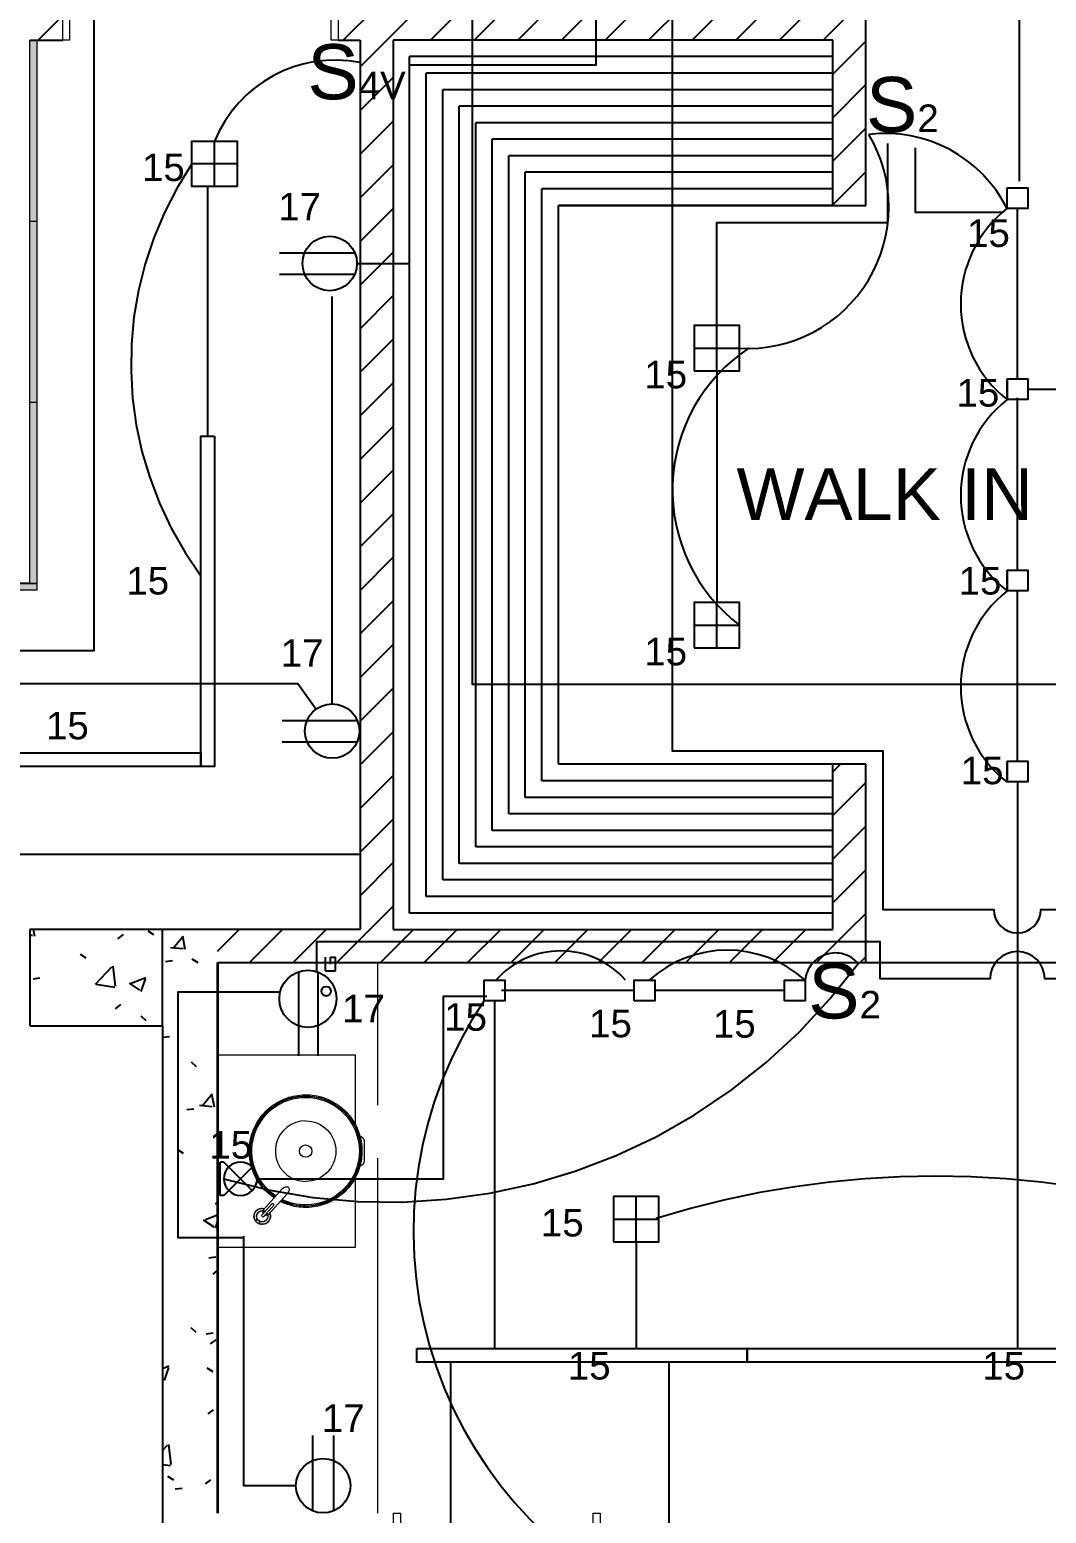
# Model space of a CAD drawing. Header units: inches. Extents: x 131 to 82119, y 71 to 16923.
# Drawn here: x 383.07 to 386.77, y 125.27 to 130.66 of the extents above; entities that cross this region are included whole.
import ezdxf
from ezdxf.enums import TextEntityAlignment as Align

# ---------------------------------------------------------------- set-up
doc = ezdxf.new("R2010")
doc.units = ezdxf.units.IN
doc.header["$MEASUREMENT"] = 0
doc.linetypes.add('HIDDEN', pattern=[9.525, 6.35, -3.175])
for name, color, linetype, lineweight in [('A-DOOR-____-MCUT', 31, 'Continuous', 18), ('A-DOOR-____-OTLN', 31, 'Continuous', 18), ('A-DOOR-FRAM-MCUT', 31, 'Continuous', 18), ('A-GLAZ-CURT-OTLN', 52, 'Continuous', 18), ('DUCTO-PARED O TECHO', 7, 'Continuous', 25), ('P-SANR-FIXT-OTLN', 6, 'Continuous', 18), ('Q-CASE-____-MCUT', 31, 'Continuous', 35), ('Q-CASE-____-OTLN', 31, 'Continuous', 18), ('RED-TELEVISIÓN', 84, 'TELEVISION', 25), ('SIMBOLOGIA', 150, 'Continuous', 25)]:
    doc.layers.add(name, color=color, linetype=linetype, lineweight=lineweight)
for name, color, linetype in [('Arquitectonico', 253, 'Continuous'), ('BLOQUES TOMAS Y LUCES', 140, 'Continuous'), ('INTERRUPTORES', 6, 'Continuous'), ('LAMPARAS', 20, 'Continuous'), ('LUCES Y TOMAS', 5, 'Continuous'), ('Retorno', 5, 'HIDDEN')]:
    doc.layers.add(name, color=color, linetype=linetype)
doc.styles.add('Arial_2', font='arial.ttf', dxfattribs={"height": 0.089295})
doc.styles.get("Standard").update_dxf_attribs({"font": 'arial.ttf'})
doc.linetypes.add('TELEVISION', pattern='A,0.32,-0.13,["TV",Standard,S=0.065,R=0,X=-0.065,Y=-0.0325],-0.13', length=0.58)
pattern_1 = [(50, (392.16384, 133.3424), (0.546432, -0.047308), [0.057, -0.629]), (355, (392.16384, 133.3424), (-0.105429, 0.57337), [0.046, -0.503]), (100.451, (392.20984, 133.3384), (0.440955, 0.525708), [0.049, -0.534]), (46.184, (392.16384, 133.4944), (0.813123, -0.12606), [0.086, -0.943]), (96.636, (392.23184, 133.4844), (0.711995, 0.74225), [0.073, -0.801]), (351.184, (392.1638, 133.4944), (0.71223, 0.742616), [0.069, -0.754]), (21, (392.23984, 133.4564), (0.454985, -0.306292), [0.057, -0.629]), (326, (392.23984, 133.4564), (0.185766, 0.552594), [0.046, -0.503]), (71.451, (392.27784, 133.4314), (0.640536, 0.246016), [0.049, -0.534]), (37.5, (392.16384, 133.34242), (0.009206, 0.2541166), [0.025, -0.472, 0.025, -0.485, -0.505]), (37.5, (392.16384, 133.34242), (0.009206, 0.2541166), [-1.007, 0.025, -0.48]), (7.5, (392.16384, 133.34242), (0.200461, 0.300738), [0.025, -0.266, 0.025, -0.46, -0.192]), (7.5, (392.16384, 133.34242), (0.200461, 0.300738), [-0.776, 0.025, -0.167]), (327.5, (391.99384, 133.34242), (0.406483, -0.0170776), [0.025, -0.165, 0.025, -0.569, -0.789]), (327.5, (391.99384, 133.34242), (0.406483, -0.0170776), [-0.785, 0.025, -0.764]), (317.5, (391.91784, 133.3424), (0.443999, 0.076008), [0.025, -0.223, 0.025, -0.37, -0.56]), (317.5, (391.91784, 133.3424), (0.443999, 0.076008), [-0.642, 0.025, -0.535])]
pattern_2 = [(45, (392.16384, 133.34242), (-0.079196, 0.079196), [])]

# ---------------------------------------------------------------- blocks, each defined once
blk = doc.blocks.new('Puertas Revit Lisas - 0_75  x 2_70-1934064-ARQ-P2')
at = {"layer": 'A-DOOR-____-MCUT'}
for p, q in [((0.315, -0.056825), (0.35, -0.056825)), ((0.315, -0.756825), (0.315, -0.056825)), ((0.35, -0.056825), (0.35, -0.756825)), ((0.35, -0.756825), (0.315, -0.756825))]:
    blk.add_line(p, q, dxfattribs=at)
at = {"layer": 'A-DOOR-____-OTLN'}
blk.add_arc((0.35, -0.056825), 0.7, 180, 270, dxfattribs=at)
at = {"layer": 'A-DOOR-FRAM-MCUT'}
for p, q in [((-0.375, 0.063175), (-0.35, 0.063175)), ((-0.375, -0.056825), (-0.375, 0.063175)), ((-0.35, 0.063175), (-0.35, -0.056825)), ((0.35, 0.063175), (0.375, 0.063175)), ((0.35, -0.056825), (0.35, 0.063175)), ((0.375, 0.063175), (0.375, -0.056825)), ((-0.35, -0.056825), (-0.375, -0.056825)), ((0.375, -0.056825), (0.35, -0.056825))]:
    blk.add_line(p, q, dxfattribs=at)
blk = doc.blocks.new('Puertas Revit Lisas - 1_00 x 2_70-1759848-ARQ-P2')
at = {"layer": 'A-DOOR-____-MCUT'}
for p, q in [((0.44, -0.056825), (0.475, -0.056825)), ((0.44, -1.006825), (0.44, -0.056825)), ((0.475, -0.056825), (0.475, -1.006825)), ((0.475, -1.006825), (0.44, -1.006825))]:
    blk.add_line(p, q, dxfattribs=at)
at = {"layer": 'A-DOOR-____-OTLN'}
blk.add_arc((0.475, -0.056825), 0.95, 180, 270, dxfattribs=at)
at = {"layer": 'A-DOOR-FRAM-MCUT'}
for p, q in [((-0.5, 0.063175), (-0.475, 0.063175)), ((-0.5, -0.056825), (-0.5, 0.063175)), ((-0.475, 0.063175), (-0.475, -0.056825)), ((0.475, 0.063175), (0.5, 0.063175)), ((0.475, -0.056825), (0.475, 0.063175)), ((0.5, 0.063175), (0.5, -0.056825)), ((-0.475, -0.056825), (-0.5, -0.056825)), ((0.5, -0.056825), (0.475, -0.056825))]:
    blk.add_line(p, q, dxfattribs=at)
blk = doc.blocks.new('System Panel - Glazed-V5-ARQ-P2')
at = {"layer": 'A-GLAZ-CURT-OTLN'}
blk.add_hatch(color=256, dxfattribs=at).paths.add_polyline_path([(0.5115, 0.0245), (0.5115, 0.0495), (-0.5115, 0.0495), (-0.5115, 0.0245), (0.3636, 0.0245)], flags=0)
for p, q in [((-0.5115, 0.0495), (0.5115, 0.0495)), ((-0.5115, 0.0495), (-0.5115, 0.0245)), ((0.5115, 0.0245), (-0.5115, 0.0245)), ((0.5115, 0.0495), (0.5115, 0.0245))]:
    blk.add_line(p, q, dxfattribs=at)
blk = doc.blocks.new('System Panel - Glazed-1599738-ARQ-P2')
at = {"layer": 'A-GLAZ-CURT-OTLN'}
blk.add_hatch(color=256, dxfattribs=at).paths.add_polyline_path([(-0.3288, 0.0245), (0.3288, 0.0245), (0.3288, 0.0495), (-0.3288, 0.0495)], flags=0)
for p, q in [((-0.3288, 0.0495), (0.3288, 0.0495)), ((-0.3288, 0.0495), (-0.3288, 0.0245)), ((0.3288, 0.0245), (-0.3288, 0.0245)), ((0.3288, 0.0495), (0.3288, 0.0245))]:
    blk.add_line(p, q, dxfattribs=at)
blk = doc.blocks.new('System Panel - Glazed-V6-ARQ-P2')
at = {"layer": 'A-GLAZ-CURT-OTLN'}
blk.add_hatch(color=256, dxfattribs=at).paths.add_polyline_path([(-0.3288, 0.0245), (0.3288, 0.0245), (0.3288, 0.0495), (-0.3288, 0.0495)], flags=0)
for p, q in [((-0.3288, 0.0495), (0.3288, 0.0495)), ((-0.3288, 0.0495), (-0.3288, 0.0245)), ((0.3288, 0.0245), (-0.3288, 0.0245))]:
    blk.add_line(p, q, dxfattribs=at)
blk = doc.blocks.new('Encimera sin hueco - Profundidad 600 mm-V13-ARQ-P2')
at = {"layer": 'Q-CASE-____-MCUT'}
blk.add_line((-1.2005, -0.0191), (0.7995, -0.0191), dxfattribs=at)
at = {"layer": 'Q-CASE-____-OTLN'}
for p, q in [((-1.2005, -0.0191), (0.7995, -0.0191)), ((-1.2005, -0.6), (-0.683, -0.6)), ((-0.4908, -0.6), (0.7995, -0.6))]:
    blk.add_line(p, q, dxfattribs=at)
blk = doc.blocks.new('Single_Sink_Vanity_15616 - 500x700mm-V4-ARQ-P2')
at = {"layer": 'P-SANR-FIXT-OTLN'}
for p, q in [((0.035, 0.2825), (-0.035, 0.2825)), ((-0.035, 0.2725), (-0.017, 0.2725)), ((0.017, 0.2725), (0.035, 0.2725)), ((-0.0961, 0.25), (-0.35, 0.25)), ((-0.35, 0.25), (-0.35, -0.2499)), ((0.35, 0.25), (0.0961, 0.25)), ((0.35, -0.2499), (0.35, 0.25)), ((-0.154, 0.0036), (-0.2324, -0.067)), ((-0.1953, -0.0448), (-0.2395, -0.0846)), ((-0.2339, -0.0907), (-0.1898, -0.051)), ((-0.2157, -0.0856), (-0.1373, -0.015)), ((-0.2568, -0.0957), (-0.2626, -0.1009)), ((-0.2533, -0.1112), (-0.2475, -0.106)), ((-0.2339, -0.0907), (-0.2395, -0.0846))]:
    blk.add_line(p, q, dxfattribs=at)
at = {"layer": 'P-SANR-FIXT-OTLN', "flags": 128}
for points in [[(0.2047, 0.07), (0.2045, 0.0782), (0.204, 0.0864), (0.2032, 0.0945), (0.202, 0.1026), (0.2006, 0.1107), (0.1988, 0.1186), (0.1967, 0.1266), (0.1943, 0.1344), (0.1915, 0.1421), (0.1885, 0.1497), (0.1852, 0.1572), (0.1815, 0.1645), (0.1776, 0.1717), (0.1734, 0.1787), (0.1689, 0.1856), (0.1641, 0.1922), (0.1591, 0.1987), (0.1539, 0.2049), (0.1483, 0.211), (0.1426, 0.2168), (0.1366, 0.2224), (0.1304, 0.2277), (0.124, 0.2328), (0.1174, 0.2376), (0.1106, 0.2422), (0.1036, 0.2465), (0.0965, 0.2505), (0.0892, 0.2542), (0.0817, 0.2576), (0.0742, 0.2607), (0.0665, 0.2636), (0.0587, 0.2661), (0.0508, 0.2682), (0.0428, 0.2701), (0.0348, 0.2717), (0.0267, 0.2729), (0.0186, 0.2738), (0.0104, 0.2744), (0.0022, 0.2746), (-0.006, 0.2746), (-0.0142, 0.2742), (-0.0223, 0.2734), (-0.0304, 0.2724), (-0.0385, 0.271), (-0.0465, 0.2693), (-0.0544, 0.2673), (-0.0623, 0.2649), (-0.07, 0.2623), (-0.0777, 0.2593), (-0.0852, 0.2561), (-0.0925, 0.2525), (-0.0998, 0.2487), (-0.1068, 0.2446), (-0.1137, 0.2401), (-0.1204, 0.2355), (-0.127, 0.2305), (-0.1333, 0.2253), (-0.1394, 0.2199), (-0.1453, 0.2142), (-0.1509, 0.2082), (-0.1563, 0.2021), (-0.1615, 0.1957), (-0.1664, 0.1892), (-0.171, 0.1824), (-0.1754, 0.1755), (-0.1794, 0.1684), (-0.1832, 0.1611), (-0.1867, 0.1537), (-0.1899, 0.1462), (-0.1928, 0.1386), (-0.1954, 0.1308), (-0.1977, 0.1229), (-0.1996, 0.115), (-0.2013, 0.107), (-0.2026, 0.0989), (-0.2036, 0.0908), (-0.2043, 0.0826), (-0.2046, 0.0744), (-0.2047, 0.07)], [(0.1997, 0.07), (0.1995, 0.078), (0.199, 0.086), (0.1982, 0.0939), (0.1971, 0.1018), (0.1957, 0.1097), (0.1939, 0.1175), (0.1919, 0.1252), (0.1895, 0.1328), (0.1869, 0.1403), (0.1839, 0.1477), (0.1806, 0.155), (0.1771, 0.1622), (0.1733, 0.1692), (0.1692, 0.1761), (0.1648, 0.1827), (0.1601, 0.1892), (0.1552, 0.1955), (0.1501, 0.2016), (0.1447, 0.2075), (0.1391, 0.2132), (0.1333, 0.2187), (0.1272, 0.2239), (0.121, 0.2288), (0.1145, 0.2336), (0.1079, 0.238), (0.1011, 0.2422), (0.0941, 0.2461), (0.087, 0.2497), (0.0797, 0.253), (0.0723, 0.2561), (0.0648, 0.2588), (0.0572, 0.2613), (0.0495, 0.2634), (0.0418, 0.2652), (0.0339, 0.2667), (0.026, 0.2679), (0.0181, 0.2688), (0.0101, 0.2694), (0.0022, 0.2696), (-0.0058, 0.2696), (-0.0138, 0.2692), (-0.0218, 0.2685), (-0.0297, 0.2674), (-0.0375, 0.2661), (-0.0454, 0.2644), (-0.0531, 0.2625), (-0.0608, 0.2602), (-0.0683, 0.2576), (-0.0758, 0.2547), (-0.0831, 0.2515), (-0.0903, 0.2481), (-0.0973, 0.2443), (-0.1042, 0.2403), (-0.1109, 0.236), (-0.1175, 0.2314), (-0.1239, 0.2266), (-0.13, 0.2215), (-0.136, 0.2162), (-0.1417, 0.2106), (-0.1472, 0.2049), (-0.1525, 0.1989), (-0.1575, 0.1927), (-0.1623, 0.1863), (-0.1668, 0.1797), (-0.1711, 0.1729), (-0.1751, 0.166), (-0.1788, 0.1589), (-0.1822, 0.1517), (-0.1853, 0.1443), (-0.1881, 0.1369), (-0.1906, 0.1293), (-0.1929, 0.1216), (-0.1948, 0.1139), (-0.1964, 0.1061), (-0.1977, 0.0982), (-0.1986, 0.0902), (-0.1993, 0.0823), (-0.1996, 0.0743), (-0.1997, 0.07)], [(-0.035, 0.2825), (-0.0358, 0.2825), (-0.0366, 0.2824), (-0.0374, 0.2824), (-0.0382, 0.2822), (-0.039, 0.2821), (-0.0398, 0.2819), (-0.0405, 0.2817), (-0.0413, 0.2815), (-0.042, 0.2812), (-0.0428, 0.2809), (-0.0435, 0.2806), (-0.0442, 0.2802), (-0.0449, 0.2799), (-0.0456, 0.2794), (-0.0463, 0.279), (-0.0469, 0.2785), (-0.0476, 0.2781), (-0.0482, 0.2775), (-0.0488, 0.277), (-0.0493, 0.2764), (-0.0499, 0.2758), (-0.0504, 0.2752), (-0.0509, 0.2746), (-0.0514, 0.274), (-0.0518, 0.2733), (-0.0522, 0.2726), (-0.0526, 0.2719), (-0.053, 0.2712), (-0.0533, 0.2705), (-0.0536, 0.2697), (-0.0539, 0.269), (-0.0542, 0.2682), (-0.0544, 0.2675), (-0.0546, 0.2667)], [(-0.0493, 0.2764), (-0.0499, 0.2758), (-0.0504, 0.2752), (-0.0509, 0.2746), (-0.0514, 0.274), (-0.0518, 0.2733), (-0.0522, 0.2726), (-0.0526, 0.2719), (-0.053, 0.2712), (-0.0533, 0.2705), (-0.0536, 0.2697), (-0.0539, 0.269), (-0.0542, 0.2682), (-0.0544, 0.2675), (-0.0546, 0.2667)], [(-0.035, 0.2825), (-0.0358, 0.2825), (-0.0366, 0.2824), (-0.0374, 0.2824), (-0.0382, 0.2822), (-0.039, 0.2821), (-0.0398, 0.2819), (-0.0405, 0.2817), (-0.0413, 0.2815), (-0.042, 0.2812), (-0.0428, 0.2809), (-0.0435, 0.2806), (-0.0442, 0.2802), (-0.0449, 0.2799), (-0.0456, 0.2794), (-0.0463, 0.279), (-0.0469, 0.2785), (-0.0476, 0.2781), (-0.0482, 0.2775), (-0.0488, 0.277)], [(-0.042, 0.2697), (-0.0417, 0.2699), (-0.0414, 0.2702), (-0.0411, 0.2705), (-0.0407, 0.2707), (-0.0404, 0.2709), (-0.0401, 0.2711), (-0.0397, 0.2713), (-0.0394, 0.2715), (-0.039, 0.2717), (-0.0386, 0.2718), (-0.0382, 0.272), (-0.0379, 0.2721), (-0.0375, 0.2722), (-0.0371, 0.2723), (-0.0367, 0.2724), (-0.0363, 0.2724), (-0.0359, 0.2725), (-0.0355, 0.2725), (-0.0351, 0.2725), (-0.035, 0.2725)], [(0.0489, 0.2768), (0.0483, 0.2774), (0.0477, 0.2779), (0.0471, 0.2784), (0.0465, 0.2789), (0.0458, 0.2793), (0.0451, 0.2797), (0.0444, 0.2801), (0.0437, 0.2805), (0.043, 0.2808), (0.0422, 0.2811), (0.0415, 0.2814), (0.0407, 0.2817), (0.04, 0.2819), (0.0392, 0.2821), (0.0384, 0.2822), (0.0376, 0.2823), (0.0368, 0.2824), (0.036, 0.2825), (0.0352, 0.2825), (0.035, 0.2825)], [(0.0546, 0.2665), (0.0544, 0.2673), (0.0542, 0.268), (0.054, 0.2688), (0.0537, 0.2695), (0.0534, 0.2703), (0.0531, 0.271), (0.0527, 0.2717), (0.0524, 0.2724), (0.0519, 0.2731), (0.0515, 0.2738), (0.051, 0.2744), (0.0506, 0.2751), (0.05, 0.2757), (0.0495, 0.2763), (0.0489, 0.2768), (0.0483, 0.2774), (0.0477, 0.2779), (0.0471, 0.2784), (0.0465, 0.2789), (0.0458, 0.2793), (0.0451, 0.2797), (0.0444, 0.2801), (0.0437, 0.2805), (0.043, 0.2808), (0.0422, 0.2811), (0.0415, 0.2814), (0.0407, 0.2817), (0.04, 0.2819), (0.0392, 0.2821), (0.0384, 0.2822), (0.0376, 0.2823), (0.0368, 0.2824), (0.036, 0.2825), (0.0352, 0.2825), (0.035, 0.2825)], [(0.035, 0.2725), (0.0354, 0.2725), (0.0358, 0.2725), (0.0362, 0.2724), (0.0366, 0.2724), (0.037, 0.2723), (0.0374, 0.2722), (0.0378, 0.2721), (0.0381, 0.272), (0.0385, 0.2719), (0.0389, 0.2717), (0.0393, 0.2715), (0.0396, 0.2714), (0.04, 0.2712), (0.0403, 0.271), (0.0406, 0.2708), (0.041, 0.2705), (0.0413, 0.2703), (0.0416, 0.27), (0.0419, 0.2697), (0.0422, 0.2695)], [(0.0546, 0.2665), (0.0544, 0.2673), (0.0542, 0.268), (0.054, 0.2688), (0.0537, 0.2695), (0.0534, 0.2703), (0.0531, 0.271), (0.0527, 0.2717), (0.0524, 0.2724), (0.0519, 0.2731), (0.0515, 0.2738), (0.051, 0.2744), (0.0506, 0.2751), (0.05, 0.2757), (0.0495, 0.2763)], [(-0.2047, 0.07), (-0.2045, 0.0618), (-0.204, 0.0536), (-0.2032, 0.0455), (-0.202, 0.0374), (-0.2006, 0.0293), (-0.1988, 0.0214), (-0.1967, 0.0134), (-0.1943, 0.0056), (-0.1915, -0.0021), (-0.1885, -0.0097), (-0.1852, -0.0172), (-0.1825, -0.0224)], [(-0.1997, 0.07), (-0.1995, 0.062), (-0.199, 0.054), (-0.1982, 0.0461), (-0.1971, 0.0382), (-0.1957, 0.0303), (-0.1939, 0.0225), (-0.1919, 0.0148), (-0.1895, 0.0072), (-0.1869, -0.0003), (-0.1839, -0.0077), (-0.1806, -0.015), (-0.1787, -0.019)], [(-0.1699, -0.044), (-0.1689, -0.0456), (-0.1641, -0.0522), (-0.1591, -0.0587), (-0.1539, -0.0649), (-0.1483, -0.071), (-0.1426, -0.0768), (-0.1366, -0.0824), (-0.1304, -0.0877), (-0.124, -0.0928), (-0.1174, -0.0976), (-0.1106, -0.1022), (-0.1036, -0.1065), (-0.0965, -0.1105), (-0.0892, -0.1142), (-0.0817, -0.1176), (-0.0742, -0.1207), (-0.0665, -0.1236), (-0.0587, -0.1261), (-0.0508, -0.1282), (-0.0428, -0.1301), (-0.0348, -0.1317), (-0.0267, -0.1329), (-0.0186, -0.1338), (-0.0104, -0.1344), (-0.0022, -0.1346), (0.006, -0.1346), (0.0142, -0.1342), (0.0223, -0.1334), (0.0304, -0.1324), (0.0385, -0.131), (0.0465, -0.1293), (0.0544, -0.1273), (0.0623, -0.1249), (0.07, -0.1223), (0.0777, -0.1193), (0.0852, -0.1161), (0.0925, -0.1125), (0.0998, -0.1087), (0.1068, -0.1046), (0.1137, -0.1001), (0.1204, -0.0955), (0.127, -0.0905), (0.1333, -0.0853), (0.1394, -0.0799), (0.1453, -0.0742), (0.1509, -0.0682), (0.1563, -0.0621), (0.1615, -0.0557), (0.1664, -0.0492), (0.171, -0.0424), (0.1754, -0.0355), (0.1794, -0.0284), (0.1832, -0.0211), (0.1867, -0.0137), (0.1899, -0.0062), (0.1928, 0.0014), (0.1954, 0.0092), (0.1977, 0.0171), (0.1996, 0.025), (0.2013, 0.033), (0.2026, 0.0411), (0.2036, 0.0492), (0.2043, 0.0574), (0.2046, 0.0656), (0.2047, 0.07)], [(-0.1662, -0.0406), (-0.1648, -0.0427), (-0.1601, -0.0492), (-0.1552, -0.0555), (-0.1501, -0.0616), (-0.1447, -0.0675), (-0.1391, -0.0732), (-0.1333, -0.0787), (-0.1272, -0.0839), (-0.121, -0.0888), (-0.1145, -0.0936), (-0.1079, -0.098), (-0.1011, -0.1022), (-0.0941, -0.1061), (-0.087, -0.1097), (-0.0797, -0.113), (-0.0723, -0.1161), (-0.0648, -0.1188), (-0.0572, -0.1213), (-0.0495, -0.1234), (-0.0418, -0.1252), (-0.0339, -0.1267), (-0.026, -0.1279), (-0.0181, -0.1288), (-0.0101, -0.1294), (-0.0022, -0.1296), (0.0058, -0.1296), (0.0138, -0.1292), (0.0218, -0.1285), (0.0297, -0.1274), (0.0375, -0.1261), (0.0454, -0.1244), (0.0531, -0.1225), (0.0608, -0.1202), (0.0683, -0.1176), (0.0758, -0.1147), (0.0831, -0.1115), (0.0903, -0.1081), (0.0973, -0.1043), (0.1042, -0.1003), (0.1109, -0.096), (0.1175, -0.0914), (0.1239, -0.0866), (0.13, -0.0815), (0.136, -0.0762), (0.1417, -0.0706), (0.1472, -0.0649), (0.1525, -0.0589), (0.1575, -0.0527), (0.1623, -0.0463), (0.1668, -0.0397), (0.1711, -0.0329), (0.1751, -0.026), (0.1788, -0.0189), (0.1822, -0.0117), (0.1853, -0.0043), (0.1881, 0.0031), (0.1906, 0.0107), (0.1929, 0.0184), (0.1948, 0.0261), (0.1964, 0.0339), (0.1977, 0.0418), (0.1986, 0.0498), (0.1993, 0.0577), (0.1996, 0.0657), (0.1997, 0.07)], [(0.1099, 0.07), (0.1084, 0.0519), (0.1039, 0.0343), (0.0966, 0.0177), (0.0867, 0.0025), (0.0744, -0.0108), (0.0601, -0.022), (0.0441, -0.0306), (0.027, -0.0365), (0.0091, -0.0395), (-0.0091, -0.0395), (-0.027, -0.0365), (-0.0441, -0.0306), (-0.0601, -0.022), (-0.0744, -0.0108), (-0.0867, 0.0025), (-0.0966, 0.0177), (-0.1039, 0.0343), (-0.1084, 0.0519), (-0.11, 0.07)], [(-0.1314, 0.0071), (-0.1333, 0.0087), (-0.1357, 0.0097), (-0.1385, 0.0101), (-0.1415, 0.0099), (-0.1447, 0.0092), (-0.1479, 0.0078), (-0.1511, 0.0059), (-0.154, 0.0036)], [(-0.1373, -0.015), (-0.1346, -0.0123), (-0.1325, -0.0094), (-0.1308, -0.0063), (-0.1297, -0.0032), (-0.1292, -0.0002), (-0.1293, 0.0026), (-0.1301, 0.0051), (-0.1314, 0.0071)], [(-0.1898, -0.051), (-0.1904, -0.0494), (-0.1912, -0.0479), (-0.1924, -0.0466), (-0.1937, -0.0456), (-0.1953, -0.0448)], [(-0.2256, -0.0609), (-0.2266, -0.0605), (-0.2276, -0.0602), (-0.2288, -0.0598), (-0.2299, -0.0595), (-0.231, -0.0593), (-0.2321, -0.0591), (-0.2333, -0.0589), (-0.2344, -0.0588), (-0.2356, -0.0587), (-0.2368, -0.0587), (-0.2379, -0.0587), (-0.2391, -0.0588), (-0.2402, -0.0589), (-0.2414, -0.0591), (-0.2425, -0.0593), (-0.2436, -0.0596), (-0.2448, -0.0599), (-0.2459, -0.0602), (-0.247, -0.0606), (-0.248, -0.061), (-0.2491, -0.0615), (-0.2501, -0.062), (-0.2512, -0.0626), (-0.2521, -0.0632), (-0.2531, -0.0638), (-0.2541, -0.0645), (-0.255, -0.0652), (-0.2559, -0.0659), (-0.2567, -0.0667), (-0.2575, -0.0675), (-0.2583, -0.0684), (-0.2591, -0.0693), (-0.2598, -0.0702), (-0.2605, -0.0711), (-0.2611, -0.0721), (-0.2617, -0.0731), (-0.2623, -0.0741), (-0.2628, -0.0751), (-0.2633, -0.0762), (-0.2637, -0.0772), (-0.2641, -0.0783), (-0.2645, -0.0794), (-0.2648, -0.0805), (-0.265, -0.0817), (-0.2653, -0.0828), (-0.2654, -0.084), (-0.2656, -0.0851), (-0.2656, -0.0863), (-0.2657, -0.0874), (-0.2657, -0.0886), (-0.2656, -0.0897), (-0.2655, -0.0909), (-0.2653, -0.092), (-0.2651, -0.0932), (-0.2649, -0.0943), (-0.2646, -0.0954), (-0.2643, -0.0966), (-0.2639, -0.0976), (-0.2635, -0.0987), (-0.263, -0.0998), (-0.2625, -0.1008)], [(-0.2245, -0.0712), (-0.2252, -0.0708), (-0.2259, -0.0703), (-0.2266, -0.0699), (-0.2273, -0.0695), (-0.228, -0.0692), (-0.2288, -0.0688), (-0.2295, -0.0685), (-0.2303, -0.0683), (-0.2311, -0.068), (-0.2319, -0.0678), (-0.2327, -0.0676), (-0.2335, -0.0675), (-0.2343, -0.0674), (-0.2351, -0.0673), (-0.2359, -0.0672), (-0.2367, -0.0672), (-0.2376, -0.0672), (-0.2384, -0.0673), (-0.2392, -0.0674), (-0.24, -0.0675), (-0.2408, -0.0676), (-0.2416, -0.0678), (-0.2424, -0.068), (-0.2432, -0.0683), (-0.2439, -0.0686), (-0.2447, -0.0689), (-0.2455, -0.0692), (-0.2462, -0.0696), (-0.2469, -0.07), (-0.2476, -0.0704), (-0.2483, -0.0708), (-0.2489, -0.0713), (-0.2496, -0.0718), (-0.2502, -0.0723), (-0.2508, -0.0729), (-0.2514, -0.0735), (-0.252, -0.0741), (-0.2525, -0.0747), (-0.253, -0.0753), (-0.2535, -0.076), (-0.2539, -0.0767), (-0.2544, -0.0774), (-0.2548, -0.0781), (-0.2551, -0.0788), (-0.2555, -0.0796), (-0.2558, -0.0803), (-0.2561, -0.0811), (-0.2563, -0.0819), (-0.2565, -0.0826), (-0.2567, -0.0834), (-0.2569, -0.0842), (-0.257, -0.0851), (-0.2571, -0.0859), (-0.2571, -0.0867), (-0.2571, -0.0875), (-0.2571, -0.0883), (-0.2571, -0.0891), (-0.257, -0.0899), (-0.2569, -0.0908), (-0.2568, -0.0916)], [(-0.2249, -0.0716), (-0.2255, -0.0711), (-0.2262, -0.0707), (-0.2269, -0.0703), (-0.2276, -0.0699), (-0.2283, -0.0695), (-0.2291, -0.0692), (-0.2298, -0.0689), (-0.2306, -0.0686), (-0.2313, -0.0684), (-0.2321, -0.0682), (-0.2329, -0.068), (-0.2337, -0.0679), (-0.2345, -0.0678), (-0.2353, -0.0677), (-0.2361, -0.0676), (-0.2369, -0.0676), (-0.2377, -0.0676), (-0.2385, -0.0677), (-0.2393, -0.0678), (-0.2401, -0.0679), (-0.2409, -0.068), (-0.2417, -0.0682), (-0.2425, -0.0684), (-0.2433, -0.0687), (-0.244, -0.0689), (-0.2448, -0.0692), (-0.2455, -0.0696), (-0.2463, -0.0699), (-0.247, -0.0703), (-0.2477, -0.0707), (-0.2483, -0.0712), (-0.249, -0.0717), (-0.2496, -0.0722), (-0.2502, -0.0727), (-0.2508, -0.0732), (-0.2514, -0.0738), (-0.252, -0.0744), (-0.2525, -0.075), (-0.253, -0.0756), (-0.2535, -0.0763), (-0.2539, -0.077), (-0.2543, -0.0776), (-0.2547, -0.0784), (-0.2551, -0.0791), (-0.2554, -0.0798), (-0.2557, -0.0806), (-0.256, -0.0813), (-0.2563, -0.0821), (-0.2565, -0.0829), (-0.2567, -0.0837), (-0.2568, -0.0844), (-0.2569, -0.0852), (-0.257, -0.0861), (-0.2571, -0.0869), (-0.2571, -0.0877), (-0.2571, -0.0885), (-0.257, -0.0893), (-0.257, -0.0901), (-0.2569, -0.0909), (-0.2567, -0.0917), (-0.2566, -0.0925), (-0.2564, -0.0933), (-0.2561, -0.094), (-0.2559, -0.0948), (-0.2556, -0.0956), (-0.2552, -0.0963), (-0.2549, -0.097), (-0.2545, -0.0977), (-0.2541, -0.0984), (-0.2537, -0.0991), (-0.2532, -0.0998), (-0.2527, -0.1004), (-0.2522, -0.101), (-0.2519, -0.1014)], [(-0.2562, -0.0939), (-0.2559, -0.0947), (-0.2556, -0.0955), (-0.2553, -0.0962), (-0.2549, -0.097), (-0.2545, -0.0977), (-0.2541, -0.0984), (-0.2537, -0.0991), (-0.2532, -0.0997), (-0.2527, -0.1004), (-0.2522, -0.101), (-0.2519, -0.1014)], [(-0.253, -0.1116), (-0.252, -0.1123), (-0.251, -0.1128), (-0.25, -0.1134), (-0.249, -0.1139), (-0.2479, -0.1144), (-0.2468, -0.1148), (-0.2458, -0.1152), (-0.2446, -0.1155), (-0.2435, -0.1158), (-0.2424, -0.1161), (-0.2413, -0.1163), (-0.2401, -0.1164), (-0.239, -0.1166), (-0.2378, -0.1166), (-0.2366, -0.1166), (-0.2355, -0.1166), (-0.2343, -0.1165), (-0.2332, -0.1164), (-0.232, -0.1163), (-0.2309, -0.1161), (-0.2298, -0.1158), (-0.2286, -0.1155), (-0.2275, -0.1152), (-0.2264, -0.1148), (-0.2254, -0.1143), (-0.2243, -0.1139), (-0.2233, -0.1133), (-0.2222, -0.1128), (-0.2213, -0.1122), (-0.2203, -0.1115), (-0.2193, -0.1109), (-0.2184, -0.1102), (-0.2175, -0.1094), (-0.2167, -0.1086), (-0.2159, -0.1078), (-0.2151, -0.107), (-0.2143, -0.1061), (-0.2136, -0.1052), (-0.2129, -0.1042), (-0.2123, -0.1033), (-0.2117, -0.1023), (-0.2111, -0.1013), (-0.2106, -0.1002), (-0.2101, -0.0992), (-0.2097, -0.0981), (-0.2093, -0.097), (-0.2089, -0.0959), (-0.2086, -0.0948), (-0.2084, -0.0937), (-0.2081, -0.0925), (-0.208, -0.0914), (-0.2078, -0.0902), (-0.2078, -0.0891), (-0.2077, -0.0879), (-0.2077, -0.0868), (-0.2078, -0.0856), (-0.2079, -0.0845), (-0.2081, -0.0833), (-0.2083, -0.0822), (-0.2085, -0.081), (-0.2088, -0.0799)], [(-0.2519, -0.1014), (-0.2513, -0.102), (-0.2508, -0.1025), (-0.2502, -0.1031), (-0.2496, -0.1036), (-0.2489, -0.1041), (-0.2483, -0.1045), (-0.2476, -0.105), (-0.2469, -0.1054), (-0.2462, -0.1058), (-0.2454, -0.1061), (-0.2447, -0.1065), (-0.244, -0.1068), (-0.2432, -0.107), (-0.2424, -0.1073), (-0.2416, -0.1075), (-0.2409, -0.1077), (-0.2401, -0.1078), (-0.2393, -0.1079), (-0.2385, -0.108), (-0.2376, -0.108), (-0.2368, -0.108), (-0.236, -0.108), (-0.2352, -0.108), (-0.2344, -0.1079), (-0.2336, -0.1078), (-0.2328, -0.1076), (-0.232, -0.1075), (-0.2313, -0.1072), (-0.2305, -0.107), (-0.2297, -0.1067), (-0.229, -0.1064), (-0.2282, -0.1061), (-0.2275, -0.1057), (-0.2268, -0.1054), (-0.2261, -0.1049), (-0.2254, -0.1045), (-0.2248, -0.104), (-0.2241, -0.1035), (-0.2235, -0.103), (-0.2229, -0.1025), (-0.2224, -0.1019), (-0.2218, -0.1013), (-0.2213, -0.1007), (-0.2208, -0.1), (-0.2203, -0.0994), (-0.2199, -0.0987), (-0.2194, -0.098), (-0.219, -0.0973), (-0.2187, -0.0966), (-0.2183, -0.0959), (-0.218, -0.0951), (-0.2178, -0.0944), (-0.2175, -0.0936), (-0.2173, -0.0928), (-0.2171, -0.092), (-0.217, -0.0912), (-0.2168, -0.0904), (-0.2168, -0.0896), (-0.2167, -0.0888), (-0.2167, -0.088), (-0.2167, -0.0872), (-0.2167, -0.0864), (-0.2168, -0.0856), (-0.2169, -0.0848), (-0.217, -0.084), (-0.2172, -0.0832), (-0.2174, -0.0824), (-0.2176, -0.0816), (-0.2179, -0.0809), (-0.2182, -0.0801), (-0.2185, -0.0794), (-0.2189, -0.0787), (-0.2193, -0.0779)], [(-0.2519, -0.1014), (-0.2513, -0.102), (-0.2508, -0.1025), (-0.2501, -0.1031), (-0.2495, -0.1036), (-0.2489, -0.1041), (-0.2482, -0.1046), (-0.2475, -0.105), (-0.2468, -0.1054), (-0.2461, -0.1058), (-0.2454, -0.1062), (-0.2446, -0.1065), (-0.2439, -0.1068), (-0.2431, -0.1071), (-0.2423, -0.1073), (-0.2415, -0.1075), (-0.2407, -0.1077), (-0.2399, -0.1079), (-0.2391, -0.108), (-0.2383, -0.1081), (-0.2375, -0.1081), (-0.2367, -0.1081), (-0.2358, -0.1081), (-0.235, -0.1081), (-0.2342, -0.108), (-0.2334, -0.1079), (-0.2326, -0.1077), (-0.2318, -0.1075), (-0.231, -0.1073), (-0.2302, -0.1071), (-0.2295, -0.1068), (-0.2287, -0.1065), (-0.2279, -0.1062), (-0.2272, -0.1058), (-0.2265, -0.1054), (-0.2258, -0.105), (-0.2251, -0.1045), (-0.2245, -0.104), (-0.2238, -0.1035)], [(-0.2326, -0.0676), (-0.2305, -0.0682), (-0.2283, -0.069), (-0.2263, -0.0701)], [(-0.2232, -0.103), (-0.2226, -0.1025), (-0.222, -0.1019), (-0.2214, -0.1013), (-0.2209, -0.1007), (-0.2204, -0.1), (-0.2199, -0.0994), (-0.2195, -0.0987), (-0.219, -0.098), (-0.2186, -0.0973), (-0.2183, -0.0965), (-0.2179, -0.0958), (-0.2176, -0.095), (-0.2173, -0.0943), (-0.2171, -0.0935), (-0.2169, -0.0927), (-0.2167, -0.0919), (-0.2165, -0.0911), (-0.2164, -0.0903), (-0.2163, -0.0895), (-0.2163, -0.0887), (-0.2163, -0.0879), (-0.2163, -0.087), (-0.2163, -0.0862), (-0.2164, -0.0854), (-0.2165, -0.0846), (-0.2166, -0.0838), (-0.2168, -0.083), (-0.217, -0.0822), (-0.2172, -0.0814), (-0.2175, -0.0806), (-0.2178, -0.0799), (-0.2181, -0.0791), (-0.2185, -0.0784), (-0.2189, -0.0777)], [(-0.2181, -0.0792), (-0.2173, -0.0813), (-0.2167, -0.0835), (-0.2163, -0.0857)]]:
    blk.add_lwpolyline(points, dxfattribs=at)
at = {"layer": 'P-SANR-FIXT-OTLN'}
for centre, radius, start, end in [((0, 0.07), 0.2005, 50.9343, 128.8145), ((0, 0.07), 0.1953, 360, 180), ((0, 0.07), 0.2005, 131.6832, 141.9231), ((0, 0.07), 0.2005, 38.0769, 48.1935), ((0, 0.07), 0.2005, 148.8462, 180), ((0, 0.07), 0.1099, 0, 180), ((0, 0.07), 0.2005, 0, 31.1538), ((0, 0.07), 0.2005, 180, 206.4934), ((0, 0.07), 0.1953, 180, 205.9973), ((0, 0.07), 0.1953, 213.416, 360), ((0, 0.07), 0.0225, 0, 180), ((0, 0.07), 0.0225, 180, 0), ((0, 0.07), 0.2005, 328.8462, 0), ((0, 0.07), 0.2005, 218.0769, 228.1935), ((0, 0.07), 0.2005, 311.6832, 321.9231), ((-0.2367, -0.0877), 0.03, 132, 312), ((-0.2621, -0.1015), 0.000762, 132.7892, 209.8131), ((-0.2367, -0.0869), 0.03, 209.8131, 234.1869), ((-0.2367, -0.0877), 0.03, 66.8172, 132), ((-0.2563, -0.0962), 0.000762, 52.3065, 132.8002), ((-0.2563, -0.0962), 0.000762, 25.4752, 132.8002), ((-0.2367, -0.0877), 0.02, 55.1754, 222), ((-0.237, -0.0872), 0.0206, 205.1897, 238.8002), ((-0.2367, -0.0877), 0.02, 222, 28.8246), ((-0.248, -0.1054), 0.000762, 311.1998, 351.5499), ((-0.248, -0.1054), 0.000762, 311.1998, 351.5499), ((-0.2317, -0.0737), 0.0015, 132, 147), ((-0.2317, -0.0737), 0.0015, 87, 132), ((-0.2317, -0.0737), 0.0015, 252, 267), ((-0.2369, -0.0878), 0.0157, 58.7869, 68.9188), ((-0.2317, -0.0737), 0.0015, 297, 312), ((-0.2317, -0.0737), 0.0015, 312, 57), ((-0.2223, -0.0842), 0.0015, 177, 192), ((-0.2223, -0.0842), 0.0015, 132, 147), ((-0.2223, -0.0842), 0.0015, 27, 132), ((-0.2369, -0.0878), 0.0157, 17.882, 25.2131), ((-0.2369, -0.0878), 0.0157, 9.0888, 12.6673), ((-0.2223, -0.0842), 0.0015, 312, 357), ((-0.2367, -0.0877), 0.03, 312, 17.1828), ((0, 0.07), 0.2005, 230.9343, 308.6755), ((-0.2538, -0.1106), 0.000762, 234.1869, 311.2108)]:
    blk.add_arc(centre, radius, start, end, dxfattribs=at)
for start_param, end_param in [(0, 0.226445), (5.225863, 6.283185), (3.141593, 4.198915), (2.915148, 3.141593)]:
    blk.add_ellipse((-0.224, -0.0763), major_axis=(-0.00836, 0.00929), ratio=0.224951, start_param=start_param, end_param=end_param, dxfattribs=at)
for points, knots in [([(-0.2307, -0.0748), (-0.2309, -0.075), (-0.2312, -0.0751), (-0.2316, -0.0752), (-0.2319, -0.0752), (-0.2323, -0.0751), (-0.2327, -0.0749), (-0.233, -0.0745), (-0.2332, -0.0741), (-0.2332, -0.0737), (-0.2332, -0.0734), (-0.2331, -0.0729), (-0.2329, -0.0727), (-0.2327, -0.0726)], [-1, -1, -1, -1, -0.833333, -0.791667, -0.75, -0.666667, -0.555556, -0.444444, -0.333333, -0.277778, -0.222222, -0.111111, 0, 0, 0, 0]), ([(-0.2327, -0.0726), (-0.2325, -0.0724), (-0.2322, -0.0722), (-0.2319, -0.0722), (-0.2316, -0.0722), (-0.2312, -0.0722), (-0.2308, -0.0725), (-0.2304, -0.0729), (-0.2303, -0.0733), (-0.2302, -0.0736), (-0.2302, -0.074), (-0.2304, -0.0744), (-0.2306, -0.0747), (-0.2307, -0.0748)], [-1, -1, -1, -1, -0.833333, -0.791667, -0.75, -0.666667, -0.555556, -0.444444, -0.333333, -0.277778, -0.222222, -0.111111, 0, 0, 0, 0]), ([(-0.2263, -0.0701), (-0.2264, -0.07), (-0.2266, -0.0699), (-0.227, -0.0697), (-0.2276, -0.0694), (-0.2281, -0.0691), (-0.2286, -0.0689), (-0.2291, -0.0687), (-0.2295, -0.0685), (-0.2299, -0.0684), (-0.2302, -0.0683), (-0.2305, -0.0682), (-0.2308, -0.0681), (-0.2312, -0.068), (-0.2317, -0.0678), (-0.2322, -0.0677), (-0.2325, -0.0677), (-0.2326, -0.0676)], [0.3643786, 0.3643786, 0.3643786, 0.3643786, 0.375, 0.4166667, 0.4583333, 0.5, 0.5416667, 0.5833333, 0.625, 0.6666667, 0.6875, 0.7083333, 0.75, 0.7916667, 0.8333333, 0.9166667, 1, 1, 1, 1]), ([(-0.2212, -0.0853), (-0.2214, -0.0854), (-0.2217, -0.0856), (-0.2221, -0.0857), (-0.2224, -0.0857), (-0.2228, -0.0856), (-0.2232, -0.0854), (-0.2235, -0.085), (-0.2237, -0.0845), (-0.2238, -0.084), (-0.2236, -0.0835), (-0.2234, -0.0832), (-0.2233, -0.0831)], [-1, -1, -1, -1, -0.888889, -0.777778, -0.722222, -0.666667, -0.555556, -0.444444, -0.333333, -0.222222, -0.111111, 0, 0, 0, 0]), ([(-0.2233, -0.0831), (-0.2232, -0.083), (-0.223, -0.0829), (-0.2228, -0.0828), (-0.2226, -0.0827), (-0.2224, -0.0827), (-0.2221, -0.0827), (-0.2218, -0.0827), (-0.2216, -0.0829), (-0.2213, -0.083), (-0.221, -0.0834), (-0.2208, -0.0839), (-0.2207, -0.0844), (-0.2209, -0.0849), (-0.2211, -0.0852), (-0.2212, -0.0853)], [-1, -1, -1, -1, -0.916667, -0.875, -0.833333, -0.791667, -0.75, -0.666667, -0.611111, -0.555556, -0.444444, -0.333333, -0.222222, -0.111111, 0, 0, 0, 0]), ([(-0.2163, -0.0857), (-0.2163, -0.0856), (-0.2164, -0.0853), (-0.2165, -0.0848), (-0.2165, -0.0843), (-0.2166, -0.0839), (-0.2167, -0.0835), (-0.2168, -0.083), (-0.2169, -0.0826), (-0.217, -0.0821), (-0.2172, -0.0816), (-0.2174, -0.081), (-0.2176, -0.0805), (-0.2178, -0.0799), (-0.218, -0.0795), (-0.2181, -0.0793), (-0.2181, -0.0792)], [0, 0, 0, 0, 0.0833333, 0.1666667, 0.2083333, 0.25, 0.2916667, 0.3333333, 0.375, 0.4166667, 0.4583333, 0.5, 0.5416667, 0.5833333, 0.625, 0.6354224, 0.6354224, 0.6354224, 0.6354224])]:
    blk.add_open_spline(points, degree=3, knots=knots, dxfattribs=at)
for points in [[(-0.2263, -0.0701), (-0.2257, -0.0704), (-0.2252, -0.0708), (-0.2246, -0.0712)], [(-0.219, -0.0774), (-0.2187, -0.078), (-0.2184, -0.0786), (-0.2181, -0.0792)]]:
    blk.add_open_spline(points, degree=3, dxfattribs=at)
blk = doc.blocks.new('TOMA')
at = {"layer": 'SIMBOLOGIA'}
for p, q in [((-0.0301, 0.2165), (-0.0301, 0.0062)), ((0.0294, 0.2165), (0.0294, 0.1463)), ((0.0294, 0.1463), (0.0294, 0.0059))]:
    blk.add_line(p, q, dxfattribs=at)
blk.add_circle((0, 0.0761), 0.0761, dxfattribs=at)
blk = doc.blocks.new('LUZAP')
at = {"layer": 'SIMBOLOGIA'}
for p, q in [((-0.09, 0.02), (0.0636, 0.1736)), ((-0.0636, 0.1736), (0.09, 0.02)), ((-0.09, 0.02), (-0.09, 0)), ((-0.09, 0), (0.09, 0)), ((0.09, 0.02), (0.09, 0))]:
    blk.add_line(p, q, dxfattribs=at)
blk.add_circle((0, 0.11), 0.09, dxfattribs=at)
blk = doc.blocks.new('TOMA GFCI')
at = {"layer": 'BLOQUES TOMAS Y LUCES'}
for p, q in [((-0.0076, 0.044), (-0.3947, 0.044)), ((-0.0084, -0.0462), (-0.3947, -0.0462)), ((-0.003, -0.0813), (0.0598, -0.0813)), ((-0.003, -0.0813), (-0.003, -0.1274)), ((-0.003, -0.1274), (0.0598, -0.1274)), ((0.0284, -0.1043), (0.0598, -0.1043)), ((0.0598, -0.1043), (0.0598, -0.1274))]:
    blk.add_line(p, q, dxfattribs=at)
for centre, radius in [((-0.1319, 0), 0.1319), ((-0.0971, -0.0838), 0.0221)]:
    blk.add_circle(centre, radius, dxfattribs=at)

msp = doc.modelspace()

# ---------------------------------------------------------------- hatches: boundary and pattern name
at = {"layer": 'Arquitectonico'}
h = msp.add_hatch(dxfattribs=at)
h.set_pattern_fill('FP_1', color=256, angle=360, style=0, pattern_type=2)
h.set_pattern_definition(pattern_2)
h.paths.add_polyline_path([(385.9901, 130.6182), (385.9901, 130.7382), (384.1936, 130.7382), (384.1936, 130.6182), (384.9936, 130.6182)], flags=0)
h.paths.add_polyline_path([(383.1936, 130.6182), (383.1936, 130.7382), (383.0736, 130.7382), (383.0736, 130.6182)], flags=0)
h = msp.add_hatch(dxfattribs=at)
h.set_pattern_fill('FP_1', color=256, angle=360, style=0, pattern_type=2)
h.set_pattern_definition(pattern_2)
h.paths.add_polyline_path([(385.9901, 130.0182), (386.1101, 130.0182), (386.1101, 130.7382), (385.9901, 130.7382), (385.9901, 130.6182)], flags=0)
h = msp.add_hatch(dxfattribs=at)
h.set_pattern_fill('FP_1', color=256, angle=360, style=0, pattern_type=2)
h.set_pattern_definition(pattern_2)
h.paths.add_polyline_path([(384.2736, 127.2683), (384.3936, 127.2683), (384.3936, 130.6182), (384.2736, 130.6182), (384.2736, 127.3242)], flags=0)
h = msp.add_hatch(dxfattribs=at)
h.set_pattern_fill('FP_1', color=256, angle=360, style=0, pattern_type=2)
h.set_pattern_definition(pattern_2)
h.paths.add_polyline_path([(386.1101, 127.3883), (386.1101, 127.9883), (385.9901, 127.9883), (385.9901, 127.3883)], flags=0)
h = msp.add_hatch(dxfattribs=at)
h.set_pattern_fill('FP_2', color=256, angle=360, style=0, pattern_type=2)
h.set_pattern_definition(pattern_1)
h.paths.add_polyline_path([(383.5559, 127.0383), (383.5559, 127.3883), (383.0736, 127.3883), (383.0736, 127.0383), (383.2425, 127.0383)], flags=0)
h = msp.add_hatch(dxfattribs=at)
h.set_pattern_fill('FP_2', color=256, angle=360, style=0, pattern_type=2)
h.set_pattern_definition(pattern_1)
h.paths.add_polyline_path([(383.6359, 123.8053), (383.7559, 123.8053), (383.7559, 127.3883), (383.5559, 127.3883), (383.5559, 123.8053)], flags=0)
h = msp.add_hatch(dxfattribs=at)
h.set_pattern_fill('FP_1', color=256, angle=360, style=0, pattern_type=2)
h.set_pattern_definition(pattern_2)
h.paths.add_polyline_path([(384.0216, 127.2683), (384.2736, 127.2683), (384.2736, 127.3883), (383.7559, 127.3883), (383.7559, 127.2683)], flags=0)
h = msp.add_hatch(dxfattribs=at)
h.set_pattern_fill('FP_1', color=256, angle=360, style=0, pattern_type=2)
h.set_pattern_definition(pattern_2)
h.paths.add_polyline_path([(385.5799, 127.2683), (386.1101, 127.2683), (386.1101, 127.3883), (384.3936, 127.3883), (384.3936, 127.2683), (384.8007, 127.2683)], flags=0)

# ---------------------------------------------------------------- linework, layer by layer
for p, q in [((379.007, 128.6456), (383.0741, 128.6456)), ((377.6105, 127.6617), (384.2736, 127.6617))]:
    msp.add_line(p, q)
for p, q in [((386.1101, 130.0182), (386.1101, 130.7382)), ((383.0736, 130.6182), (383.1936, 130.6182)), ((384.1936, 130.6182), (384.2736, 130.6182)), ((384.2736, 130.6182), (384.2736, 127.3883)), ((385.9901, 130.6182), (384.3936, 130.6182)), ((384.3936, 130.6182), (384.3936, 127.3883)), ((385.9901, 130.0182), (385.9901, 130.6182)), ((385.9901, 130.5582), (384.4536, 130.5582)), ((384.4536, 127.4483), (384.4536, 130.5582)), ((385.9901, 130.4982), (384.5136, 130.4982)), ((384.5136, 127.5083), (384.5136, 130.4982)), ((385.9901, 130.4382), (384.5736, 130.4382)), ((384.5736, 127.5683), (384.5736, 130.4382)), ((385.9901, 130.3782), (384.6336, 130.3782)), ((384.6336, 127.6283), (384.6336, 130.3782)), ((385.9901, 130.3182), (384.6936, 130.3182)), ((384.6936, 127.6883), (384.6936, 130.3182)), ((385.9901, 130.2582), (384.7536, 130.2582)), ((384.7536, 127.7483), (384.7536, 130.2582)), ((385.9901, 130.1982), (384.8136, 130.1982)), ((384.8136, 127.8083), (384.8136, 130.1982)), ((385.9901, 130.1382), (384.8736, 130.1382)), ((384.8736, 127.8683), (384.8736, 130.1382)), ((385.9901, 130.0782), (384.9336, 130.0782)), ((384.9336, 127.9283), (384.9336, 130.0782)), ((384.9936, 127.9883), (384.9936, 130.0182)), ((384.9936, 130.0182), (385.9901, 130.0182)), ((385.9901, 130.0182), (384.9936, 130.0182)), ((384.9936, 127.9883), (384.9936, 130.0182)), ((385.9901, 130.0182), (386.1101, 130.0182)), ((379.007, 128.6456), (383.0741, 128.6456)), ((385.9901, 127.9883), (384.9936, 127.9883)), ((385.9901, 127.9883), (384.9936, 127.9883)), ((386.1101, 127.9883), (385.9901, 127.9883)), ((385.9901, 127.3883), (385.9901, 127.9883)), ((386.1101, 127.2683), (386.1101, 127.9883)), ((385.9901, 127.9283), (384.9336, 127.9283)), ((385.9901, 127.8683), (384.8736, 127.8683)), ((385.9901, 127.8083), (384.8136, 127.8083)), ((385.9901, 127.7483), (384.7536, 127.7483)), ((385.9901, 127.6883), (384.6936, 127.6883)), ((385.9901, 127.6283), (384.6336, 127.6283)), ((385.9901, 127.5683), (384.5736, 127.5683)), ((385.9901, 127.5083), (384.5136, 127.5083)), ((385.9901, 127.4483), (384.4536, 127.4483)), ((383.5559, 127.3883), (383.0736, 127.3883)), ((383.0736, 127.3883), (383.0736, 127.0383)), ((383.5559, 127.0383), (383.5559, 127.3883)), ((384.2736, 127.3883), (383.5559, 127.3883)), ((384.3936, 127.3883), (385.9901, 127.3883)), ((383.7559, 127.2683), (386.1101, 127.2683)), ((383.7559, 125.2683), (383.7559, 127.2683)), ((386.1101, 127.2683), (387.1101, 127.2683)), ((383.0736, 127.0383), (383.5559, 127.0383)), ((383.5559, 127.0383), (383.5559, 123.8053))]:
    msp.add_line(p, q, dxfattribs=at)
at = {"layer": 'DUCTO-PARED O TECHO'}
msp.add_line((386.6607, 128.6937), (386.6607, 129.3195), dxfattribs=at)
for points in [[(386.6679, 130.1064), (386.6679, 131.6844)], [(384.2621, 129.8072), (384.4536, 129.8072), (384.4536, 130.5284), (385.1305, 130.5284), (385.1305, 130.7582)], [(385.5694, 129.5814), (385.5694, 129.9556), (386.1904, 129.9556), (386.1904, 130.2426)], [(386.2892, 130.2276), (386.2892, 129.9932), (386.606, 129.9932)], [(383.7202, 129.1805), (383.7202, 130.0834)], [(386.6607, 129.3877), (386.6607, 130.0067)], [(384.1722, 128.2079), (384.1722, 129.6878)], [(386.6982, 129.3502), (387.4293, 129.3502), (387.6599, 129.499)], [(385.5694, 129.4167), (385.5694, 128.5755)], [(386.6607, 127.9997), (386.6607, 128.6187)], [(386.6607, 127.9247), (386.6607, 125.867)], [(383.8522, 126.2683), (383.6127, 126.2683), (383.6127, 127.1616), (383.9835, 127.1616)], [(385.2695, 127.1674), (384.7873, 127.1674)], [(385.8151, 127.1674), (385.3445, 127.1674)], [(383.8996, 126.4832), (384.5762, 126.4832), (384.5762, 127.1467), (384.734, 127.1467)], [(384.7614, 127.13), (384.7614, 125.867)], [(384.0405, 125.3686), (383.8519, 125.3686), (383.8519, 126.2745)], [(385.2763, 126.2541), (385.2763, 125.867)], [(384.5089, 124.4638), (384.603, 124.4638), (384.603, 125.817)], [(385.3964, 124.9577), (385.3964, 125.817)]]:
    msp.add_lwpolyline(points, dxfattribs=at)
for points in [[(385.2153, 130.856), (385.407, 130.856), (385.407, 128.0371), (386.1714, 128.0371), (386.1714, 127.4616), (386.575, 127.4616, 1), (386.7463, 127.4616), (388.2265, 127.4616), (388.4144, 127.2364)], [(377.7526, 128.0878), (377.7526, 128.2821), (378.1846, 128.2821, 1), (378.2878, 128.2821), (384.0469, 128.2821), (384.1143, 128.1891)], [(388.3913, 127.2091), (386.7598, 127.2091, 1), (386.5615, 127.2091), (386.162, 127.2091), (386.162, 127.3434), (384.1149, 127.3434), (384.1149, 127.2362)]]:
    msp.add_lwpolyline(points, format="xyb", dxfattribs=at)
at = {"layer": 'LAMPARAS'}
for p, q in [((383.6628, 130.2515), (383.8276, 130.2515)), ((383.7452, 130.0868), (383.7452, 130.2515)), ((383.8276, 130.2515), (383.8276, 130.0868)), ((383.8276, 130.1692), (383.6628, 130.1692)), ((383.8276, 130.0868), (383.6628, 130.0868)), ((385.6518, 129.5814), (385.4871, 129.5814)), ((385.4871, 129.5814), (385.4871, 129.4167)), ((385.5694, 129.4167), (385.5694, 129.5814)), ((385.4871, 129.499), (385.6518, 129.499)), ((385.4871, 129.4167), (385.6518, 129.4167)), ((386.6233, 129.3877), (386.6233, 129.3127)), ((386.6232, 128.6937), (386.6232, 128.6187)), ((385.6518, 128.5755), (385.4871, 128.5755)), ((385.4871, 128.5755), (385.4871, 128.4108)), ((385.5694, 128.4108), (385.5694, 128.5755)), ((385.4871, 128.4932), (385.6518, 128.4932)), ((386.6232, 127.9997), (386.6232, 127.9247)), ((385.3587, 126.4189), (385.194, 126.4189)), ((385.194, 126.4189), (385.194, 126.2541)), ((385.2763, 126.2541), (385.2763, 126.4189)), ((385.194, 126.3365), (385.3587, 126.3365)), ((385.194, 126.2541), (385.3587, 126.2541))]:
    msp.add_line(p, q, dxfattribs=at)
for points in [[(383.8276, 130.0868), (383.6628, 130.0868), (383.6628, 130.2515), (383.8276, 130.2515)], [(386.6233, 130.0817), (386.6982, 130.0817), (386.6982, 130.0067), (386.6233, 130.0067)], [(385.4871, 129.4167), (385.6518, 129.4167), (385.6518, 129.5814), (385.4871, 129.5814)], [(386.6233, 129.3877), (386.6982, 129.3877), (386.6982, 129.3127), (386.6233, 129.3127)], [(383.7452, 129.1805), (383.7452, 127.9805), (383.6952, 127.9805), (383.6952, 129.1805)], [(386.6232, 128.6937), (386.6981, 128.6937), (386.6981, 128.6187), (386.6232, 128.6187)], [(385.4871, 128.4108), (385.6518, 128.4108), (385.6518, 128.5755), (385.4871, 128.5755)], [(383.6952, 127.9805), (382.4952, 127.9805), (382.4952, 128.0305), (383.6952, 128.0305)], [(386.6232, 127.9997), (386.6981, 127.9997), (386.6981, 127.9247), (386.6232, 127.9247)], [(384.7239, 127.13), (384.7239, 127.2048), (384.7989, 127.2048), (384.7989, 127.13)], [(385.2695, 127.13), (385.2695, 127.2048), (385.3445, 127.2048), (385.3445, 127.13)], [(385.8151, 127.13), (385.8151, 127.2048), (385.8901, 127.2048), (385.8901, 127.13)], [(385.194, 126.2541), (385.3587, 126.2541), (385.3587, 126.4189), (385.194, 126.4189)], [(384.4792, 125.867), (385.6792, 125.867), (385.6792, 125.817), (384.4792, 125.817)], [(385.6792, 125.867), (386.8792, 125.867), (386.8792, 125.817), (385.6792, 125.817)]]:
    msp.add_lwpolyline(points, close=True, dxfattribs=at)
at = {"layer": 'RED-TELEVISIÓN'}
for points in [[(378.8794, 130.6054), (378.9405, 130.6054), (378.9405, 128.4017), (383.3076, 128.4017), (383.3076, 133.1103), (384.5044, 133.1103)], [(384.6809, 133.0396), (384.6809, 128.2791), (388.6205, 128.2791)]]:
    msp.add_lwpolyline(points, dxfattribs=at)
at = {"layer": 'Retorno'}
for centre, radius, start, end in [((384.1835, 130.0726), 0.4734, 79.0291, 157.7882), ((385.6791, 130.0127), 0.5144, 266.9486, 30.7701), ((386.1806, 129.7838), 0.4956, 26.7255, 96.8944), ((384.7397, 129.4442), 1.2982, 146.048, 216.4301), ((386.8982, 129.6602), 0.4431, 128.356, 231.644), ((386.0254, 128.9847), 0.6174, 123.2635, 232.7628), ((386.8982, 128.9653), 0.4431, 128.356, 231.644), ((386.8982, 128.2704), 0.4431, 128.356, 231.644), ((384.3731, 128.5157), 2.1177, 253.6981, 323.8481), ((385.0024, 126.9958), 0.3149, 41.5976, 138.4028), ((385.6066, 126.889), 0.4243, 48.0884, 131.912), ((385.9992, 127.1935), 0.1097, 40.9071, 174.0737), ((385.966, 126.2908), 1.4989, 145.9547, 246.1116), ((386.3632, 123.0685), 3.4243, 72.7766, 107.2234)]:
    msp.add_arc(centre, radius, start, end, dxfattribs=at)

# ---------------------------------------------------------------- block references
at = {"layer": 'Arquitectonico'}
for name, p, rotation in [('Puertas Revit Lisas - 1_00 x 2_70-1759848-ARQ-P2', (383.6936, 130.6814), 180), ('System Panel - Glazed-V6-ARQ-P2', (383.1236, 130.2894), 90), ('System Panel - Glazed-1599738-ARQ-P2', (383.1236, 129.6319), 90), ('System Panel - Glazed-1599738-ARQ-P2', (383.1236, 128.9743), 90)]:
    msp.add_blockref(name, p, dxfattribs=dict(at, rotation=rotation))
for name, p in [('System Panel - Glazed-V5-ARQ-P2', (382.5876, 128.5961)), ('Puertas Revit Lisas - 0_75  x 2_70-1934064-ARQ-P2', (384.7704, 125.2051))]:
    msp.add_blockref(name, p, dxfattribs=at)
at = {"layer": 'Arquitectonico', "xscale": -1}
for name, p, rotation in [('Encimera sin hueco - Profundidad 600 mm-V13-ARQ-P2', (383.7369, 126.0678), 90), ('Single_Sink_Vanity_15616 - 500x700mm-V4-ARQ-P2', (384.0058, 126.5836), 270)]:
    msp.add_blockref(name, p, dxfattribs=dict(at, rotation=rotation))
at = {"layer": 'LUCES Y TOMAS', "color": 3, "xscale": 0.7874015748031495, "yscale": 0.7874015748031495, "rotation": 89.99999999999999}
msp.add_blockref('TOMA GFCI', (384.0843, 127.2408), dxfattribs=at)
at = {"layer": 'SIMBOLOGIA'}
for name, p, xscale, yscale, zscale, rotation in [('TOMA', (384.2621, 129.8072), 1.29829461337991, 1.29829461337991, 1.29829461337991, 90), ('TOMA', (384.2711, 128.109), 1.29829461337991, 1.29829461337991, 1.29829461337991, 90), ('LUZAP', (383.7652, 126.4832), -0.671875174437127, 0.671875174437127, 0.671875174437127, 270)]:
    msp.add_blockref(name, p, dxfattribs=dict(at, xscale=xscale, yscale=yscale, zscale=zscale, rotation=rotation))
at = {"layer": 'SIMBOLOGIA', "xscale": 1.29829461337991, "yscale": 1.29829461337991, "zscale": 1.29829461337991}
msp.add_blockref('TOMA', (384.1394, 125.2697), dxfattribs=at)

# ---------------------------------------------------------------- texts
for s, p in [('15', (383.5592, 130.1064)), ('17', (384.054, 129.9636)), ('15', (386.5556, 129.8674)), ('15', (385.3834, 129.3539)), ('15', (386.5173, 129.2874)), ('15', (383.5024, 128.605)), ('15', (386.5249, 128.6048)), ('17', (384.063, 128.3426)), ('15', (385.3834, 128.348)), ('15', (383.2106, 128.0789)), ('15', (386.5326, 127.9161)), ('17', (384.286, 127.0514)), ('15', (384.6568, 127.0208)), ('15', (385.1829, 126.9969)), ('15', (385.6327, 126.9958)), ('15', (383.804, 126.5564)), ('15', (385.0079, 126.2737)), ('15', (385.1057, 125.7542)), ('15', (386.6108, 125.7542)), ('17', (384.2125, 125.564))]:
    msp.add_text(s, height=0.1).set_placement(p, align=Align.CENTER)
at = {"layer": 'Arquitectonico', "insert": (385.6405, 129.0635), "char_height": 0.1875, "width": 2.675632, "attachment_point": 1, "style": 'Arial_2'}
msp.add_mtext('WALK IN CLOSET', dxfattribs=at)
at = {"layer": 'INTERRUPTORES', "char_height": 0.2, "attachment_point": 1}
for s, insert in [('\\pt0.0082306;S{\\H0.5x;4V}', (384.0822, 130.6035)), ('\\pt0.0082306;S{\\H0.5x;2}', (386.111, 130.4845)), ('\\pt0.0082306;S{\\H0.5x;2}', (385.9011, 127.2653))]:
    msp.add_mtext_dynamic_manual_height_columns(s, width=0.353086, gutter_width=12.5, heights=[0], dxfattribs=dict(at, insert=insert))

doc.saveas('drawing.dxf')
